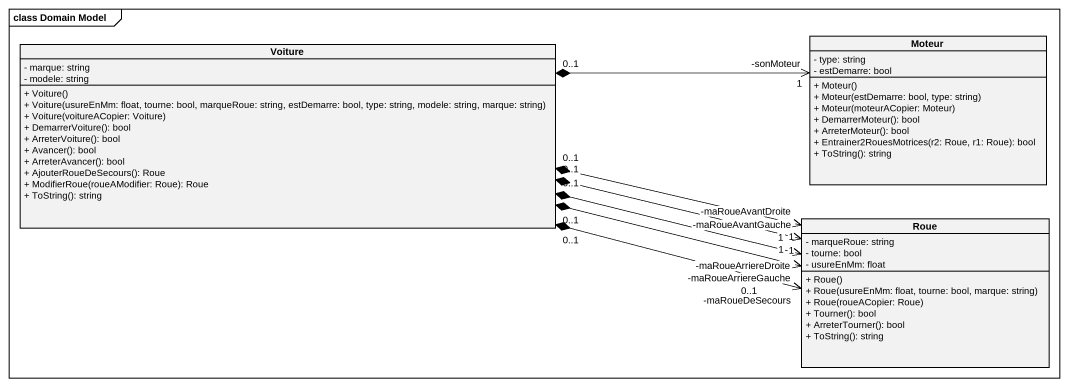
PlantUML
@startuml
mainframe class Domain Model
hide circle
hide empty members
skinparam classAttributeIconSize 0
class Voiture {
  - marque: string
  - modele: string
  + Voiture()
  + Voiture(usureEnMm: float, tourne: bool, marqueRoue: string, estDemarre: bool, type: string, modele: string, marque: string)
  + Voiture(voitureACopier: Voiture)
  + DemarrerVoiture(): bool
  + ArreterVoiture(): bool
  + Avancer(): bool
  + ArreterAvancer(): bool
  + AjouterRoueDeSecours(): Roue
  + ModifierRoue(roueAModifier: Roue): Roue
  + ToString(): string
}
class Moteur {
  - type: string
  - estDemarre: bool
  + Moteur()
  + Moteur(estDemarre: bool, type: string)
  + Moteur(moteurACopier: Moteur)
  + DemarrerMoteur(): bool
  + ArreterMoteur(): bool
  + Entrainer2RouesMotrices(r2: Roue, r1: Roue): bool
  + ToString(): string
}
class Roue {
  - marqueRoue: string
  - tourne: bool
  - usureEnMm: float
  + Roue()
  + Roue(usureEnMm: float, tourne: bool, marque: string)
  + Roue(roueACopier: Roue)
  + Tourner(): bool
  + ArreterTourner(): bool
  + ToString(): string
}
Moteur "-sonMoteur\n1" <-left-* "0..1" Voiture
Roue "-maRoueAvantDroite\n1" <-left-* "0..1" Voiture
Roue "-maRoueAvantGauche\n1" <-left-* "0..1" Voiture
Roue "-maRoueArriereDroite\n1" <-left-* "0..1" Voiture
Roue "-maRoueArriereGauche\n1" <-left-* "0..1" Voiture
Roue "-maRoueDeSecours\n0..1" <-left-* "0..1" Voiture
@enduml
